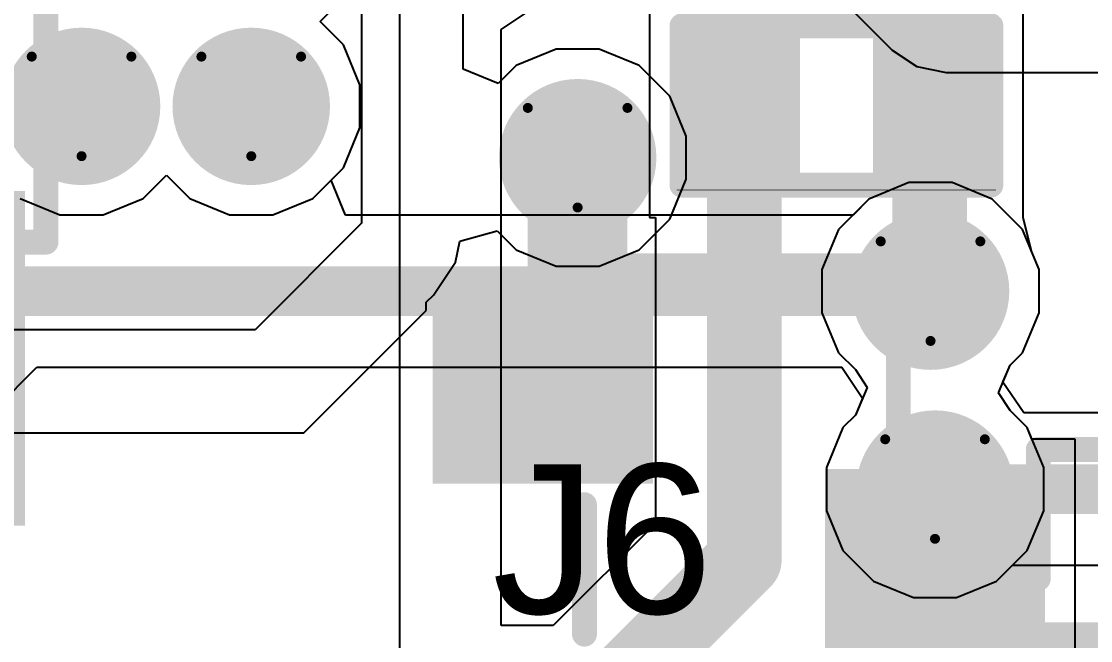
# Model space of a CAD drawing. Header units: inches. Extents: x -6 to 385, y -2 to 102.
# Drawn here: x 22.96 to 28.41, y 15.1 to 18.26 of the extents above; entities that cross this region are included whole.
import ezdxf

# ---------------------------------------------------------------- set-up
doc = ezdxf.new("R2010")
doc.units = ezdxf.units.IN
for name, color, linetype in [('Bottom Layer', 5, 'Continuous'), ('Bottom Overlay', 54, 'Continuous'), ('Bottom Paste', 16, 'Continuous'), ('Bottom Solder', 6, 'Continuous'), ('Drill Drawing', 1, 'Continuous'), ('Layer 1', 16, 'Continuous'), ('Layer 2', 76, 'Continuous'), ('Top Layer', 1, 'Continuous'), ('Top Overlay', 2, 'Continuous'), ('Top Solder', 216, 'Continuous'), ('Via Holes', 16, 'Continuous')]:
    doc.layers.add(name, color=color, linetype=linetype)
doc.styles.add('Arial', font='', dxfattribs={"height": 0.2})
doc.styles.get('Arial').set_extended_font_data('Arial')

# ---------------------------------------------------------------- blocks, each defined once
blk = doc.blocks.new('FH12_40S_0_5SH_55__4')
at = {"layer": 'Top Solder'}
blk.add_hatch(color=216, dxfattribs=at).paths.add_polyline_path([(10.64840009, -0.42340022), (12.65159903, -0.42340022), (12.65159903, -2.8266009), (10.64840009, -2.8266009)])
at = {"layer": 'Top Overlay'}
for points in [[(11.64999956, -3.04920142, 0.127, 0.127, 0), (11.64999956, -3.70819934, 0.127, 0.127, 0)], [(11.64999956, -3.70819934, 0.127, 0.127, 0), (-11.64999956, -3.70819934, 0.127, 0.127, 0)]]:
    blk.add_lwpolyline(points, format="xyseb", dxfattribs=at)
for points in [[(11.61824956, -3.04920142, 0.0635, 0.0635, 1), (11.68174956, -3.04920142, 0.0635, 0.0635, 1)], [(11.61824956, -3.70819934, 0.0635, 0.0635, 1), (11.68174956, -3.70819934, 0.0635, 0.0635, 1)], [(11.61824956, -3.70819934, 0.0635, 0.0635, 1), (11.68174956, -3.70819934, 0.0635, 0.0635, 1)]]:
    blk.add_lwpolyline(points, format="xyseb", close=True, dxfattribs=at)
blk = doc.blocks.new('8_SO_EP__B_84')
at = {"layer": 'Bottom Solder'}
blk.add_hatch(color=6, dxfattribs=at).paths.add_polyline_path([(-3.35159858, -2.40759742), (-3.35159858, -1.4023975), (-1.64339778, -1.4023975), (-1.64339778, -2.40759742)])
at = {"layer": 'Bottom Overlay'}
for points in [[(-1.905, -2.41299746, 0.127, 0.127, 0), (-1.905, -2.51459746, 0.127, 0.127, 0)], [(-1.905, -2.51459746, 0.127, 0.127, 0), (2.03199746, -2.51459746, 0.127, 0.127, 0)]]:
    blk.add_lwpolyline(points, format="xyseb", dxfattribs=at)
for points in [[(-1.93675, -2.41299746, 0.0635, 0.0635, 1), (-1.87325, -2.41299746, 0.0635, 0.0635, 1)], [(-1.93675, -2.51459746, 0.0635, 0.0635, 1), (-1.87325, -2.51459746, 0.0635, 0.0635, 1)], [(-1.93675, -2.51459746, 0.0635, 0.0635, 1), (-1.87325, -2.51459746, 0.0635, 0.0635, 1)]]:
    blk.add_lwpolyline(points, format="xyseb", close=True, dxfattribs=at)
blk = doc.blocks.new('R___0402_B_108')
at = {"layer": 'Bottom Layer'}
for points in [[(-0.24129746, 0.3175), (-0.24129746, -0.3175), (-0.69849746, -0.3175), (-0.69849746, 0.3175)], [(0.6985, 0.3175), (0.6985, -0.3175), (0.2413, -0.3175), (0.2412999999999999, 0.3175)]]:
    blk.add_hatch(color=5, dxfattribs=at).paths.add_polyline_path(points)
at = {"layer": 'Bottom Paste'}
for points in [[(-0.24129746, 0.3175), (-0.24129746, -0.3175), (-0.69849746, -0.3175), (-0.69849746, 0.3175)], [(0.6985, 0.3175), (0.6985, -0.3175), (0.2413, -0.3175), (0.2412999999999999, 0.3175)]]:
    blk.add_hatch(color=16, dxfattribs=at).paths.add_polyline_path(points)
at = {"layer": 'Bottom Solder'}
for points in [[(-0.1862963, 0.37250116), (-0.1862962999999999, -0.37250116), (-0.7534986199999999, -0.37250116), (-0.7534986199999999, 0.37250116)], [(0.75350116, 0.37250116), (0.75350116, -0.37250116), (0.18629884, -0.37250116), (0.1862988399999999, 0.37250116)]]:
    blk.add_hatch(color=6, dxfattribs=at).paths.add_polyline_path(points)
at = {"layer": 'Bottom Overlay'}
for points in [[(0.7874050799999999, 0.40640254, 0.127, 0.127, 0), (-0.78740254, 0.40640254, 0.127, 0.127, 0)], [(-0.7874, -0.4064, 0.127, 0.127, 0), (-0.78740254, 0.40640254, 0.127, 0.127, 0)], [(0.78740762, -0.40640508, 0.127, 0.127, 0), (0.7874050799999999, 0.40640254, 0.127, 0.127, 0)], [(0.8128, 0.4317974599999999, 0.0032258, 0.0032258, 0), (-0.8127974599999999, 0.4318, 0.0032258, 0.0032258, 0)], [(0.78740762, -0.40640508, 0.127, 0.127, 0), (-0.7874, -0.4064, 0.127, 0.127, 0)]]:
    blk.add_lwpolyline(points, format="xyseb", dxfattribs=at)
for points in [[(-0.8191525399999998, 0.40640254, 0.0635, 0.0635, 1), (-0.75565254, 0.40640254, 0.0635, 0.0635, 1)], [(-0.8191525399999998, 0.40640254, 0.0635, 0.0635, 1), (-0.75565254, 0.40640254, 0.0635, 0.0635, 1)], [(0.75565508, 0.40640254, 0.0635, 0.0635, 1), (0.8191550799999999, 0.40640254, 0.0635, 0.0635, 1)], [(0.75565508, 0.40640254, 0.0635, 0.0635, 1), (0.8191550799999999, 0.40640254, 0.0635, 0.0635, 1)], [(-0.8136026399999999, 0.4318, 0.0016129, 0.0016129, 1), (-0.81199228, 0.4318, 0.0016129, 0.0016129, 1)], [(0.8119948199999999, 0.4317974599999999, 0.0016129, 0.0016129, 1), (0.81360518, 0.4317974599999999, 0.0016129, 0.0016129, 1)], [(-0.8191499999999999, -0.4064, 0.0635, 0.0635, 1), (-0.7556499999999999, -0.4064, 0.0635, 0.0635, 1)], [(-0.8191499999999999, -0.4064, 0.0635, 0.0635, 1), (-0.7556499999999999, -0.4064, 0.0635, 0.0635, 1)], [(0.7556576199999999, -0.40640508, 0.0635, 0.0635, 1), (0.81915762, -0.40640508, 0.0635, 0.0635, 1)], [(0.7556576199999999, -0.40640508, 0.0635, 0.0635, 1), (0.81915762, -0.40640508, 0.0635, 0.0635, 1)]]:
    blk.add_lwpolyline(points, format="xyseb", close=True, dxfattribs=at)
blk = doc.blocks.new('____23_B_128')
at = {"layer": 'Bottom Layer'}
for points in [[(-1.36000363, 1.45999835), (-0.54000273, 1.45999835), (-0.54000273, 0.53999765), (-1.36000363, 0.53999765)], [(0.54000019, 1.45999835), (1.36000109, 1.45999835), (1.36000109, 0.53999765), (0.54000019, 0.53999765)], [(-0.41000299, -0.54000273), (0.40999791, -0.54000273), (0.40999791, -1.46000343), (-0.41000299, -1.46000343)]]:
    blk.add_hatch(color=5, dxfattribs=at).paths.add_polyline_path(points)
at = {"layer": 'Bottom Paste'}
for points in [[(-1.36000363, 1.45999835), (-0.54000273, 1.45999835), (-0.54000273, 0.53999765), (-1.36000363, 0.53999765)], [(0.54000019, 1.45999835), (1.36000109, 1.45999835), (1.36000109, 0.53999765), (0.54000019, 0.53999765)], [(-0.41000299, -0.54000273), (0.40999791, -0.54000273), (0.40999791, -1.46000343), (-0.41000299, -1.46000343)]]:
    blk.add_hatch(color=16, dxfattribs=at).paths.add_polyline_path(points)
at = {"layer": 'Bottom Solder'}
for points in [[(-1.46160363, 1.56159835), (-0.43840273, 1.56159835), (-0.43840273, 0.43839765), (-1.46160363, 0.43839765)], [(0.43840019, 1.56159835), (1.46160109, 1.56159835), (1.46160109, 0.43839765), (0.43840019, 0.43839765)], [(-0.51160299, -0.43840273), (0.51159791, -0.43840273), (0.51159791, -1.56160343), (-0.51160299, -1.56160343)]]:
    blk.add_hatch(color=6, dxfattribs=at).paths.add_polyline_path(points)
at = {"layer": 'Bottom Overlay'}
for points in [[(-1.67639746, 1.2954, 0.127, 0.127, 0), (-1.67640254, 1.04139746, 0.127, 0.127, 0)], [(-1.67639746, 1.2954, 0.127, 0.127, 0), (-1.5494, 1.16839746, 0.127, 0.127, 0)], [(-1.5494, 1.16839746, 0.127, 0.127, 0), (-1.67640254, 1.04139746, 0.127, 0.127, 0)], [(-0.33020254, 0.78739746, 0.127, 0.127, 0), (0.3302, 0.78739746, 0.127, 0.127, 0)], [(-1.54939746, 0.5841999999999999, 0.127, 0.127, 0), (-1.54940254, -0.8128, 0.127, 0.127, 0)], [(1.5494, 0.58419746, 0.127, 0.127, 0), (1.54940254, -0.8128, 0.127, 0.127, 0)], [(-1.54940254, -0.8128, 0.127, 0.127, 0), (-0.55880254, -0.8128025399999999, 0.127, 0.127, 0)], [(0.5588, -0.8128, 0.127, 0.127, 0), (1.54940254, -0.8128, 0.127, 0.127, 0)]]:
    blk.add_lwpolyline(points, format="xyseb", dxfattribs=at)
for points in [[(-1.70814746, 1.2954, 0.0635, 0.0635, 1), (-1.64464746, 1.2954, 0.0635, 0.0635, 1)], [(-1.70814746, 1.2954, 0.0635, 0.0635, 1), (-1.64464746, 1.2954, 0.0635, 0.0635, 1)], [(-1.58115, 1.16839746, 0.0635, 0.0635, 1), (-1.51765, 1.16839746, 0.0635, 0.0635, 1)], [(-1.58115, 1.16839746, 0.0635, 0.0635, 1), (-1.51765, 1.16839746, 0.0635, 0.0635, 1)], [(-1.70815254, 1.04139746, 0.0635, 0.0635, 1), (-1.64465254, 1.04139746, 0.0635, 0.0635, 1)], [(-1.70815254, 1.04139746, 0.0635, 0.0635, 1), (-1.64465254, 1.04139746, 0.0635, 0.0635, 1)], [(-0.36195254, 0.78739746, 0.0635, 0.0635, 1), (-0.29845254, 0.78739746, 0.0635, 0.0635, 1)], [(0.29845, 0.78739746, 0.0635, 0.0635, 1), (0.36195, 0.78739746, 0.0635, 0.0635, 1)], [(-1.58114746, 0.5841999999999999, 0.0635, 0.0635, 1), (-1.51764746, 0.5841999999999999, 0.0635, 0.0635, 1)], [(1.51765, 0.58419746, 0.0635, 0.0635, 1), (1.58115, 0.58419746, 0.0635, 0.0635, 1)], [(-1.58115254, -0.8128, 0.0635, 0.0635, 1), (-1.51765254, -0.8128, 0.0635, 0.0635, 1)], [(-1.58115254, -0.8128, 0.0635, 0.0635, 1), (-1.51765254, -0.8128, 0.0635, 0.0635, 1)], [(-0.5905525399999999, -0.8128025399999999, 0.0635, 0.0635, 1), (-0.52705254, -0.8128025399999999, 0.0635, 0.0635, 1)], [(0.52705, -0.8128, 0.0635, 0.0635, 1), (0.5905499999999999, -0.8128, 0.0635, 0.0635, 1)], [(1.51765254, -0.8128, 0.0635, 0.0635, 1), (1.58115254, -0.8128, 0.0635, 0.0635, 1)], [(1.51765254, -0.8128, 0.0635, 0.0635, 1), (1.58115254, -0.8128, 0.0635, 0.0635, 1)]]:
    blk.add_lwpolyline(points, format="xyseb", close=True, dxfattribs=at)

msp = doc.modelspace()

# ---------------------------------------------------------------- hatches: boundary and pattern name
at = {"layer": 'Bottom Layer'}
h = msp.add_hatch(color=5, dxfattribs=at)
edge = h.paths.add_edge_path()
edge.add_arc((23.27012618, 17.82769612), 0.2999994, 0, 360)
h = msp.add_hatch(color=5, dxfattribs=at)
edge = h.paths.add_edge_path()
edge.add_arc((24.13527812, 17.82769612), 0.2999994, 0, 360)
h = msp.add_hatch(color=5, dxfattribs=at)
edge = h.paths.add_edge_path()
edge.add_arc((25.79942262, 17.56588308), 0.2999994, 0, 360)
h = msp.add_hatch(color=5, dxfattribs=at)
edge = h.paths.add_edge_path()
edge.add_arc((27.59879164, 16.88488368), 0.2999994, 0, 360)
h = msp.add_hatch(color=5, dxfattribs=at)
edge = h.paths.add_edge_path()
edge.add_arc((27.6216237, 15.87509906), 0.2999994, 0, 360)
at = {"layer": 'Bottom Solder'}
h = msp.add_hatch(color=6, dxfattribs=at)
edge = h.paths.add_edge_path()
edge.add_arc((23.27012618, 17.82769612), 0.4015993999999999, 0, 360)
h = msp.add_hatch(color=6, dxfattribs=at)
edge = h.paths.add_edge_path()
edge.add_arc((24.13527812, 17.82769612), 0.4015993999999999, 0, 360)
h = msp.add_hatch(color=6, dxfattribs=at)
edge = h.paths.add_edge_path()
edge.add_arc((25.79942262, 17.56588308), 0.4015993999999999, 0, 360)
h = msp.add_hatch(color=6, dxfattribs=at)
edge = h.paths.add_edge_path()
edge.add_arc((27.59879164, 16.88488368), 0.4015993999999999, 0, 360)
h = msp.add_hatch(color=6, dxfattribs=at)
edge = h.paths.add_edge_path()
edge.add_arc((27.6216237, 15.87509906), 0.4015993999999999, 0, 360)
at = {"layer": 'Layer 1'}
h = msp.add_hatch(color=16, dxfattribs=at)
edge = h.paths.add_edge_path()
edge.add_arc((23.27012618, 17.82769612), 0.2999994, 0, 360)
h = msp.add_hatch(color=16, dxfattribs=at)
edge = h.paths.add_edge_path()
edge.add_arc((24.13527812, 17.82769612), 0.2999994, 0, 360)
h = msp.add_hatch(color=16, dxfattribs=at)
edge = h.paths.add_edge_path()
edge.add_arc((25.79942262, 17.56588308), 0.2999994, 0, 360)
h = msp.add_hatch(color=16, dxfattribs=at)
edge = h.paths.add_edge_path()
edge.add_arc((27.59879164, 16.88488368), 0.2999994, 0, 360)
h = msp.add_hatch(color=16, dxfattribs=at)
edge = h.paths.add_edge_path()
edge.add_arc((27.6216237, 15.87509906), 0.2999994, 0, 360)
at = {"layer": 'Layer 2'}
h = msp.add_hatch(color=76, dxfattribs=at)
edge = h.paths.add_edge_path()
edge.add_arc((23.27012618, 17.82769612), 0.2999994, 0, 360)
h = msp.add_hatch(color=76, dxfattribs=at)
edge = h.paths.add_edge_path()
edge.add_arc((24.13527812, 17.82769612), 0.2999994, 0, 360)
h = msp.add_hatch(color=76, dxfattribs=at)
edge = h.paths.add_edge_path()
edge.add_arc((25.79942262, 17.56588308), 0.2999994, 0, 360)
h = msp.add_hatch(color=76, dxfattribs=at)
edge = h.paths.add_edge_path()
edge.add_arc((27.59879164, 16.88488368), 0.2999994, 0, 360)
h = msp.add_hatch(color=76, dxfattribs=at)
edge = h.paths.add_edge_path()
edge.add_arc((27.6216237, 15.87509906), 0.2999994, 0, 360)
at = {"layer": 'Top Layer'}
h = msp.add_hatch(color=1, dxfattribs=at)
edge = h.paths.add_edge_path()
edge.add_arc((23.27012618, 17.82769612), 0.2999994, 0, 360)
h = msp.add_hatch(color=1, dxfattribs=at)
edge = h.paths.add_edge_path()
edge.add_arc((24.13527812, 17.82769612), 0.2999994, 0, 360)
h = msp.add_hatch(color=1, dxfattribs=at)
edge = h.paths.add_edge_path()
edge.add_arc((25.79942262, 17.56588308), 0.2999994, 0, 360)
h = msp.add_hatch(color=1, dxfattribs=at)
edge = h.paths.add_edge_path()
edge.add_arc((27.59879164, 16.88488368), 0.2999994, 0, 360)
h = msp.add_hatch(color=1, dxfattribs=at)
edge = h.paths.add_edge_path()
edge.add_arc((27.6216237, 15.87509906), 0.2999994, 0, 360)
at = {"layer": 'Top Solder'}
h = msp.add_hatch(color=216, dxfattribs=at)
edge = h.paths.add_edge_path()
edge.add_arc((23.27012618, 17.82769612), 0.4015993999999999, 0, 360)
h = msp.add_hatch(color=216, dxfattribs=at)
edge = h.paths.add_edge_path()
edge.add_arc((24.13527812, 17.82769612), 0.4015993999999999, 0, 360)
h = msp.add_hatch(color=216, dxfattribs=at)
edge = h.paths.add_edge_path()
edge.add_arc((25.79942262, 17.56588308), 0.4015993999999999, 0, 360)
h = msp.add_hatch(color=216, dxfattribs=at)
edge = h.paths.add_edge_path()
edge.add_arc((27.59879164, 16.88488368), 0.4015993999999999, 0, 360)
h = msp.add_hatch(color=216, dxfattribs=at)
edge = h.paths.add_edge_path()
edge.add_arc((27.6216237, 15.87509906), 0.4015993999999999, 0, 360)
at = {"layer": 'Via Holes'}
h = msp.add_hatch(color=7, dxfattribs=at)
edge = h.paths.add_edge_path()
edge.add_arc((23.27012618, 17.82769612), 0.1499997, 0, 360)
h = msp.add_hatch(color=7, dxfattribs=at)
edge = h.paths.add_edge_path()
edge.add_arc((24.13527812, 17.82769612), 0.1499997, 0, 360)
h = msp.add_hatch(color=7, dxfattribs=at)
edge = h.paths.add_edge_path()
edge.add_arc((25.79942262, 17.56588308), 0.1499997, 0, 360)
h = msp.add_hatch(color=7, dxfattribs=at)
edge = h.paths.add_edge_path()
edge.add_arc((27.59879164, 16.88488368), 0.1499997, 0, 360)
h = msp.add_hatch(color=7, dxfattribs=at)
edge = h.paths.add_edge_path()
edge.add_arc((27.6216237, 15.87509906), 0.1499997, 0, 360)

# ---------------------------------------------------------------- linework, layer by layer
at = {"layer": 'Bottom Layer'}
for p, q in [((24.892, 20.25409716), (24.892, 14.85549988)), ((28.07150342, 17.26092814), (28.07150342, 18.40392306)), ((25.40995172, 18.2203852), (25.58775426, 18.33918862)), ((26.16650595999999, 18.3007), (26.16650595999999, 17.26092306)), ((25.40995172, 15.17909588), (25.40995172, 18.2203852)), ((26.16650595999999, 17.26092306), (26.19589884, 17.26092306)), ((26.19589884, 17.26092306), (26.19589884, 15.70015402)), ((28.07150596, 17.2609256), (28.07150342, 17.26092814)), ((28.0715085, 17.2609256), (28.07150596, 17.2609256)), ((28.11403064, 17.08865772), (28.0715085, 17.2609256)), ((28.15279104, 16.99508158), (28.11403064, 17.08865772)), ((28.15279104, 16.77468578), (28.15279104, 16.99508158)), ((28.06845034, 16.57106922), (28.15279104, 16.77468578)), ((28.00494272, 16.5075616), (28.06845034, 16.57106922)), ((27.94473202, 16.36652556), (28.00494272, 16.5075616)), ((28.00494272, 16.2752532), (27.94473202, 16.36652556)), ((28.0912824, 16.18891352), (28.00494272, 16.2752532)), ((28.1160601, 16.12909652), (28.0912824, 16.18891352)), ((28.33562278, 16.12909652), (28.1160601, 16.12909652)), ((28.33562278, 14.8906103), (28.33562278, 16.12909652)), ((26.19589884, 15.70015402), (25.67483816, 15.17909588)), ((25.67483816, 15.17909588), (25.40995172, 15.17909588))]:
    msp.add_line(p, q, dxfattribs=at)
for points in [[(27.58890088, 17.8324256, 0.3809999999999999, 0.3809999999999999, 0), (27.58890088, 18.87219746, 0.3809999999999999, 0.3809999999999999, 0)], [(26.64910596, 15.51243024, 0.3809999999999999, 0.3809999999999999, 0), (26.64910596, 17.83242306, 0.3809999999999999, 0.3809999999999999, 0)], [(27.58890342, 17.83242306, 0.3809999999999999, 0.3809999999999999, 0), (27.5938488, 17.82747768, 0.3809999999999999, 0.3809999999999999, 0)], [(27.5938488, 16.88982652, 0.3809999999999999, 0.3809999999999999, 0), (27.5938488, 17.82747768, 0.3809999999999999, 0.3809999999999999, 0)], [(27.58890088, 17.8324256, 0.254, 0.254, 0), (27.58890342, 17.83242306, 0.254, 0.254, 0)], [(25.79942262, 16.57110224, 0.508, 0.508, 0), (25.79942262, 17.56588308, 0.508, 0.508, 0)], [(27.5938488, 16.88982652, 0.3809999999999999, 0.3809999999999999, 0), (27.59879164, 16.88488368, 0.3809999999999999, 0.3809999999999999, 0)], [(25.62162262, 16.56750052, 0.508, 0.508, 0), (25.7958209, 16.56750052, 0.508, 0.508, 0)], [(25.7958209, 16.56750052, 0.508, 0.508, 0), (25.79942262, 16.57110224, 0.508, 0.508, 0)], [(27.6216237, 15.46509734, 0.508, 0.508, 0), (27.6216237, 15.87509906, 0.508, 0.508, 0)], [(25.89112424, 14.75444852, 0.3809999999999999, 0.3809999999999999, 0), (26.64910596, 15.51243024, 0.3809999999999999, 0.3809999999999999, 0)]]:
    msp.add_lwpolyline(points, format="xyseb", dxfattribs=at)
for points in [[(26.55385596, 17.83242306, 0.1905, 0.1905, 1), (26.74435596, 17.83242306, 0.1905, 0.1905, 1)], [(27.49365088, 17.8324256, 0.1905, 0.1905, 1), (27.68415088, 17.8324256, 0.1905, 0.1905, 1)], [(27.49365342, 17.83242306, 0.1905, 0.1905, 1), (27.68415342, 17.83242306, 0.1905, 0.1905, 1)], [(27.4985988, 17.82747768, 0.1905, 0.1905, 1), (27.6890988, 17.82747768, 0.1905, 0.1905, 1)], [(27.4985988, 17.82747768, 0.1905, 0.1905, 1), (27.6890988, 17.82747768, 0.1905, 0.1905, 1)], [(27.52540088, 17.8324256, 0.127, 0.127, 1), (27.65240088, 17.8324256, 0.127, 0.127, 1)], [(27.52540342, 17.83242306, 0.127, 0.127, 1), (27.65240342, 17.83242306, 0.127, 0.127, 1)], [(25.67242262, 17.56588308, 0.254, 0.254, 1), (25.92642262, 17.56588308, 0.254, 0.254, 1)], [(27.4985988, 16.88982652, 0.1905, 0.1905, 1), (27.6890988, 16.88982652, 0.1905, 0.1905, 1)], [(27.4985988, 16.88982652, 0.1905, 0.1905, 1), (27.6890988, 16.88982652, 0.1905, 0.1905, 1)], [(27.50354163999999, 16.88488368, 0.1905, 0.1905, 1), (27.69404164, 16.88488368, 0.1905, 0.1905, 1)], [(25.49462262, 16.56750052, 0.254, 0.254, 1), (25.74862262, 16.56750052, 0.254, 0.254, 1)], [(25.6688209, 16.56750052, 0.254, 0.254, 1), (25.9228209, 16.56750052, 0.254, 0.254, 1)], [(25.6688209, 16.56750052, 0.254, 0.254, 1), (25.9228209, 16.56750052, 0.254, 0.254, 1)], [(25.67242262, 16.57110224, 0.254, 0.254, 1), (25.92642262, 16.57110224, 0.254, 0.254, 1)], [(25.67242262, 16.57110224, 0.254, 0.254, 1), (25.92642262, 16.57110224, 0.254, 0.254, 1)], [(27.4946237, 15.87509906, 0.254, 0.254, 1), (27.7486237, 15.87509906, 0.254, 0.254, 1)], [(26.55385596, 15.51243024, 0.1905, 0.1905, 1), (26.74435596, 15.51243024, 0.1905, 0.1905, 1)], [(26.55385596, 15.51243024, 0.1905, 0.1905, 1), (26.74435596, 15.51243024, 0.1905, 0.1905, 1)], [(27.4946237, 15.46509734, 0.254, 0.254, 1), (27.7486237, 15.46509734, 0.254, 0.254, 1)]]:
    msp.add_lwpolyline(points, format="xyseb", close=True, dxfattribs=at)
at = {"layer": 'Drill Drawing'}
for points in [[(23.01612618, 18.08169612, 0.0508, 0.0508, 0), (23.52412618, 18.08169612, 0.0508, 0.0508, 0)], [(23.01612618, 18.08169612, 0.0508, 0.0508, 0), (23.27012618, 17.57369612, 0.0508, 0.0508, 0)], [(23.27012618, 17.57369612, 0.0508, 0.0508, 0), (23.52412618, 18.08169612, 0.0508, 0.0508, 0)], [(23.88127812, 18.08169612, 0.0508, 0.0508, 0), (24.38927812, 18.08169612, 0.0508, 0.0508, 0)], [(23.88127812, 18.08169612, 0.0508, 0.0508, 0), (24.13527812, 17.57369612, 0.0508, 0.0508, 0)], [(24.13527812, 17.57369612, 0.0508, 0.0508, 0), (24.38927812, 18.08169612, 0.0508, 0.0508, 0)], [(25.54542262, 17.81988308, 0.0508, 0.0508, 0), (26.05342262, 17.81988308, 0.0508, 0.0508, 0)], [(25.54542262, 17.81988308, 0.0508, 0.0508, 0), (25.79942262, 17.31188308, 0.0508, 0.0508, 0)], [(25.79942262, 17.31188308, 0.0508, 0.0508, 0), (26.05342262, 17.81988308, 0.0508, 0.0508, 0)], [(27.34479164, 17.13888368, 0.0508, 0.0508, 0), (27.85279164, 17.13888368, 0.0508, 0.0508, 0)], [(27.34479164, 17.13888368, 0.0508, 0.0508, 0), (27.59879164, 16.63088368, 0.0508, 0.0508, 0)], [(27.59879164, 16.63088368, 0.0508, 0.0508, 0), (27.85279164, 17.13888368, 0.0508, 0.0508, 0)], [(27.3676237, 16.12909906, 0.0508, 0.0508, 0), (27.8756237, 16.12909906, 0.0508, 0.0508, 0)], [(27.3676237, 16.12909906, 0.0508, 0.0508, 0), (27.6216237, 15.62109906, 0.0508, 0.0508, 0)], [(27.6216237, 15.62109906, 0.0508, 0.0508, 0), (27.8756237, 16.12909906, 0.0508, 0.0508, 0)]]:
    msp.add_lwpolyline(points, format="xyseb", dxfattribs=at)
for points in [[(23.00342618, 18.08169612, 0.0254, 0.0254, 1), (23.02882618, 18.08169612, 0.0254, 0.0254, 1)], [(23.00342618, 18.08169612, 0.0254, 0.0254, 1), (23.02882618, 18.08169612, 0.0254, 0.0254, 1)], [(23.51142618, 18.08169612, 0.0254, 0.0254, 1), (23.53682618, 18.08169612, 0.0254, 0.0254, 1)], [(23.51142618, 18.08169612, 0.0254, 0.0254, 1), (23.53682618, 18.08169612, 0.0254, 0.0254, 1)], [(23.86857812, 18.08169612, 0.0254, 0.0254, 1), (23.89397812, 18.08169612, 0.0254, 0.0254, 1)], [(23.86857812, 18.08169612, 0.0254, 0.0254, 1), (23.89397812, 18.08169612, 0.0254, 0.0254, 1)], [(24.37657812, 18.08169612, 0.0254, 0.0254, 1), (24.40197812, 18.08169612, 0.0254, 0.0254, 1)], [(24.37657812, 18.08169612, 0.0254, 0.0254, 1), (24.40197812, 18.08169612, 0.0254, 0.0254, 1)], [(25.53272262, 17.81988308, 0.0254, 0.0254, 1), (25.55812262, 17.81988308, 0.0254, 0.0254, 1)], [(25.53272262, 17.81988308, 0.0254, 0.0254, 1), (25.55812262, 17.81988308, 0.0254, 0.0254, 1)], [(26.04072262, 17.81988308, 0.0254, 0.0254, 1), (26.06612261999999, 17.81988308, 0.0254, 0.0254, 1)], [(26.04072262, 17.81988308, 0.0254, 0.0254, 1), (26.06612261999999, 17.81988308, 0.0254, 0.0254, 1)], [(23.25742618, 17.57369612, 0.0254, 0.0254, 1), (23.28282618, 17.57369612, 0.0254, 0.0254, 1)], [(23.25742618, 17.57369612, 0.0254, 0.0254, 1), (23.28282618, 17.57369612, 0.0254, 0.0254, 1)], [(24.12257812, 17.57369612, 0.0254, 0.0254, 1), (24.14797812, 17.57369612, 0.0254, 0.0254, 1)], [(24.12257812, 17.57369612, 0.0254, 0.0254, 1), (24.14797812, 17.57369612, 0.0254, 0.0254, 1)], [(25.78672262, 17.31188308, 0.0254, 0.0254, 1), (25.81212262, 17.31188308, 0.0254, 0.0254, 1)], [(25.78672262, 17.31188308, 0.0254, 0.0254, 1), (25.81212262, 17.31188308, 0.0254, 0.0254, 1)], [(27.33209164, 17.13888368, 0.0254, 0.0254, 1), (27.35749164, 17.13888368, 0.0254, 0.0254, 1)], [(27.33209164, 17.13888368, 0.0254, 0.0254, 1), (27.35749164, 17.13888368, 0.0254, 0.0254, 1)], [(27.84009164, 17.13888368, 0.0254, 0.0254, 1), (27.86549164, 17.13888368, 0.0254, 0.0254, 1)], [(27.84009164, 17.13888368, 0.0254, 0.0254, 1), (27.86549164, 17.13888368, 0.0254, 0.0254, 1)], [(27.58609164, 16.63088368, 0.0254, 0.0254, 1), (27.61149164, 16.63088368, 0.0254, 0.0254, 1)], [(27.58609164, 16.63088368, 0.0254, 0.0254, 1), (27.61149164, 16.63088368, 0.0254, 0.0254, 1)], [(27.3549237, 16.12909906, 0.0254, 0.0254, 1), (27.38032369999999, 16.12909906, 0.0254, 0.0254, 1)], [(27.3549237, 16.12909906, 0.0254, 0.0254, 1), (27.38032369999999, 16.12909906, 0.0254, 0.0254, 1)], [(27.8629237, 16.12909906, 0.0254, 0.0254, 1), (27.8883237, 16.12909906, 0.0254, 0.0254, 1)], [(27.8629237, 16.12909906, 0.0254, 0.0254, 1), (27.8883237, 16.12909906, 0.0254, 0.0254, 1)], [(27.6089237, 15.62109906, 0.0254, 0.0254, 1), (27.6343237, 15.62109906, 0.0254, 0.0254, 1)], [(27.6089237, 15.62109906, 0.0254, 0.0254, 1), (27.6343237, 15.62109906, 0.0254, 0.0254, 1)]]:
    msp.add_lwpolyline(points, format="xyseb", close=True, dxfattribs=at)
at = {"layer": 'Layer 1'}
for p, q in [((24.48617404, 18.26027336), (24.60493682, 18.3790336)), ((24.60493682, 18.14151058), (24.48617404, 18.26027336)), ((24.68927752, 17.93789402), (24.60493682, 18.14151058)), ((24.68927752, 17.71749822), (24.68927752, 17.93789402)), ((24.60493682, 17.51388166), (24.68927752, 17.71749822)), ((24.44909258, 17.35803742), (24.60493682, 17.51388166)), ((23.58394064, 17.35803742), (23.70270088, 17.4768002)), ((23.70270088, 17.4768002), (23.82146366, 17.35803742)), ((27.48859374, 17.43888308), (27.28497718, 17.35454238)), ((27.70898954, 17.43888308), (27.48859374, 17.43888308)), ((27.9126061, 17.35454238), (27.70898954, 17.43888308)), ((22.95631172, 17.35803742), (23.15992828, 17.27369672)), ((23.38032408, 17.27369672), (23.58394064, 17.35803742)), ((23.82146366, 17.35803742), (24.02508022, 17.27369672)), ((24.24547602, 17.27369672), (24.44909258, 17.35803742)), ((27.28497718, 17.35454238), (27.12913294, 17.19869814)), ((28.06845034, 17.19869814), (27.9126061, 17.35454238)), ((23.15992828, 17.27369672), (23.38032408, 17.27369672)), ((24.02508022, 17.27369672), (24.24547602, 17.27369672)), ((27.12913294, 17.19869814), (27.04479224, 16.99508158)), ((28.15279104, 16.99508158), (28.06845034, 17.19869814)), ((27.04479224, 16.99508158), (27.04479224, 16.77468578)), ((28.15279104, 16.77468578), (28.15279104, 16.99508158)), ((27.04479224, 16.77468578), (27.12913294, 16.57106922)), ((28.06845034, 16.57106922), (28.15279104, 16.77468578)), ((27.12913294, 16.57106922), (27.21547262, 16.48472954)), ((28.00494272, 16.5075616), (28.06845034, 16.57106922)), ((27.21547262, 16.48472954), (27.27568332, 16.39345718)), ((27.94473202, 16.36652556), (28.00494272, 16.5075616)), ((27.27568332, 16.39345718), (27.21547262, 16.25242114)), ((28.00494272, 16.2752532), (27.94473202, 16.36652556)), ((27.21547262, 16.25242114), (27.151965, 16.18891352)), ((28.0912824, 16.18891352), (28.00494272, 16.2752532)), ((27.151965, 16.18891352), (27.0676243, 15.98529696)), ((28.1756231, 15.98529696), (28.0912824, 16.18891352)), ((27.0676243, 15.98529696), (27.0676243, 15.76490116)), ((28.1756231, 15.76490116), (28.1756231, 15.98529696)), ((27.0676243, 15.76490116), (27.151965, 15.5612846)), ((28.0912824, 15.5612846), (28.1756231, 15.76490116)), ((27.151965, 15.5612846), (27.30780924, 15.40544036)), ((27.93543816, 15.40544036), (28.0912824, 15.5612846)), ((27.30780924, 15.40544036), (27.5114258, 15.32109966)), ((27.7318216, 15.32109966), (27.93543816, 15.40544036)), ((27.5114258, 15.32109966), (27.7318216, 15.32109966))]:
    msp.add_line(p, q, dxfattribs=at)
at = {"layer": 'Layer 2'}
for p, q in [((24.69818276, 23.14967938), (24.69818276, 17.23133206)), ((25.21613448, 18.01751794), (25.21613448, 23.14967938)), ((25.68922472, 18.11988248), (25.48560816, 18.03554178)), ((25.90962052, 18.11988248), (25.68922472, 18.11988248)), ((26.11323708, 18.03554178), (25.90962052, 18.11988248)), ((25.39393448, 17.9438681), (25.21613448, 18.01751794)), ((25.48560816, 18.03554178), (25.39393448, 17.9438681)), ((26.26908131999999, 17.87969754), (26.11323708, 18.03554178)), ((26.35342202, 17.67608098), (26.26908131999999, 17.87969754)), ((26.35342202, 17.45568518), (26.35342202, 17.67608098)), ((26.26908131999999, 17.25206862), (26.35342202, 17.45568518)), ((27.48859374, 17.43888308), (27.28497718, 17.35454238)), ((27.70898954, 17.43888308), (27.48859374, 17.43888308)), ((27.9126061, 17.35454238), (27.70898954, 17.43888308)), ((27.28497718, 17.35454238), (27.12913294, 17.19869814)), ((28.06845034, 17.19869814), (27.9126061, 17.35454238)), ((24.69818276, 17.23133206), (24.15464816, 16.6878)), ((26.11323708, 17.09622438), (26.26908131999999, 17.25206862)), ((25.19810302, 17.14067692), (25.38963426, 17.19219828)), ((25.38963426, 17.19219828), (25.48560816, 17.09622438)), ((27.12913294, 17.19869814), (27.04479224, 16.99508158)), ((28.15279104, 16.99508158), (28.06845034, 17.19869814)), ((25.1767086, 17.03311808), (25.19810302, 17.14067692)), ((25.48560816, 17.09622438), (25.68922472, 17.01188368)), ((25.90962052, 17.01188368), (26.11323708, 17.09622438)), ((25.06443044, 16.86508438), (25.1767086, 17.03311808)), ((25.68922472, 17.01188368), (25.90962052, 17.01188368)), ((27.04479224, 16.99508158), (27.04479224, 16.77468578)), ((28.15279104, 16.77468578), (28.15279104, 16.99508158)), ((25.02782396, 16.82848044), (25.06442282, 16.8650793)), ((25.06442282, 16.8650793), (25.06443044, 16.86508438)), ((25.02782396, 16.78624024), (25.02782396, 16.82848044)), ((24.40401012, 16.1624264), (25.02782396, 16.78624024)), ((27.04479224, 16.77468578), (27.12913294, 16.57106922)), ((28.06845034, 16.57106922), (28.15279104, 16.77468578)), ((24.15464816, 16.6878), (14.12773146, 16.68779746)), ((27.12913294, 16.57106922), (27.21547262, 16.48472954)), ((28.00494272, 16.5075616), (28.06845034, 16.57106922)), ((27.21547262, 16.48472954), (27.27568332, 16.39345718)), ((27.94473202, 16.36652556), (28.00494272, 16.5075616)), ((27.27568332, 16.39345718), (27.21547262, 16.25242114)), ((28.00494272, 16.2752532), (27.94473202, 16.36652556)), ((27.21547262, 16.25242114), (27.151965, 16.18891352)), ((28.0912824, 16.18891352), (28.00494272, 16.2752532)), ((17.78598932, 16.16242386), (24.40401012, 16.1624264)), ((27.151965, 16.18891352), (27.0676243, 15.98529696)), ((28.1756231, 15.98529696), (28.0912824, 16.18891352)), ((27.0676243, 15.98529696), (27.0676243, 15.76490116)), ((28.1756231, 15.76490116), (28.1756231, 15.98529696)), ((27.0676243, 15.76490116), (27.151965, 15.5612846)), ((28.0912824, 15.5612846), (28.1756231, 15.76490116)), ((27.151965, 15.5612846), (27.30780924, 15.40544036)), ((27.93543816, 15.40544036), (28.0912824, 15.5612846)), ((27.30780924, 15.40544036), (27.5114258, 15.32109966)), ((27.7318216, 15.32109966), (27.93543816, 15.40544036)), ((27.5114258, 15.32109966), (27.7318216, 15.32109966))]:
    msp.add_line(p, q, dxfattribs=at)
at = {"layer": 'Top Layer'}
for p, q in [((26.46639614, 19.05163068), (27.40311003999999, 18.11491424)), ((24.48617404, 18.26027336), (24.60493682, 18.3790336)), ((24.60493682, 18.14151058), (24.48617404, 18.26027336)), ((24.68927752, 17.93789402), (24.60493682, 18.14151058)), ((27.40311003999999, 18.11491424), (27.52913722, 18.03070562)), ((27.52913722, 18.03070562), (27.67779834, 18.00113494)), ((27.67779834, 18.00113494), (30.4659919, 18.00113494)), ((24.68927752, 17.71749822), (24.68927752, 17.93789402)), ((24.60493682, 17.51388166), (24.68927752, 17.71749822)), ((24.5422039, 17.45114874), (24.60493682, 17.51388166)), ((24.61585374, 17.27334874), (24.5422039, 17.45114874)), ((27.48859374, 17.43888308), (27.28497718, 17.35454238)), ((27.70898954, 17.43888308), (27.48859374, 17.43888308)), ((27.9126061, 17.35454238), (27.70898954, 17.43888308)), ((27.28497718, 17.35454238), (27.20378354, 17.27334874)), ((28.06845034, 17.19869814), (27.9126061, 17.35454238)), ((27.20378354, 17.27334874), (24.61585374, 17.27334874)), ((28.15279104, 16.99508158), (28.06845034, 17.19869814)), ((28.15279104, 16.77468578), (28.15279104, 16.99508158)), ((28.06845034, 16.57106922), (28.15279104, 16.77468578)), ((28.00494272, 16.5075616), (28.06845034, 16.57106922)), ((22.77883176, 16.23359466), (23.04165572, 16.49641862)), ((23.04165572, 16.49641862), (27.1460341, 16.49641862)), ((27.1460341, 16.49641862), (27.25231532, 16.33872018)), ((27.96810002, 16.42126256), (28.00494272, 16.5075616)), ((28.07438124, 16.26356412), (27.96810002, 16.42126256)), ((27.25231532, 16.33872018), (27.21547262, 16.25242114)), ((27.21547262, 16.25242114), (27.151965, 16.18891352)), ((30.11259408, 16.26356412), (28.07438124, 16.26356412)), ((27.151965, 16.18891352), (27.0676243, 15.98529696)), ((27.0676243, 15.98529696), (27.0676243, 15.76490116)), ((27.0676243, 15.76490116), (27.151965, 15.5612846)), ((27.151965, 15.5612846), (27.30780924, 15.40544036)), ((27.93543816, 15.40544036), (28.0166318, 15.486634)), ((28.0166318, 15.486634), (29.87291968, 15.486634)), ((27.30780924, 15.40544036), (27.5114258, 15.32109966)), ((27.7318216, 15.32109966), (27.93543816, 15.40544036)), ((27.5114258, 15.32109966), (27.7318216, 15.32109966))]:
    msp.add_line(p, q, dxfattribs=at)
for points in [[(22.3903667, 16.39450112, 0.254, 0.254, 0), (22.88074926, 16.88488368, 0.254, 0.254, 0)], [(22.88074926, 16.88488368, 0.254, 0.254, 0), (27.59879164, 16.88488368, 0.254, 0.254, 0)], [(27.6216237, 15.87509906, 0.254, 0.254, 0), (30.11259408, 15.87509906, 0.254, 0.254, 0)]]:
    msp.add_lwpolyline(points, format="xyseb", dxfattribs=at)
for points in [[(22.81724926, 16.88488368, 0.127, 0.127, 1), (22.94424926, 16.88488368, 0.127, 0.127, 1)], [(22.81724926, 16.88488368, 0.127, 0.127, 1), (22.94424926, 16.88488368, 0.127, 0.127, 1)], [(27.53529164, 16.88488368, 0.127, 0.127, 1), (27.66229164, 16.88488368, 0.127, 0.127, 1)], [(27.5581237, 15.87509906, 0.127, 0.127, 1), (27.68512369999999, 15.87509906, 0.127, 0.127, 1)]]:
    msp.add_lwpolyline(points, format="xyseb", close=True, dxfattribs=at)

# ---------------------------------------------------------------- block references
for name, p, rotation in [('8_SO_EP__B_84', (20.57400254, 19.03999748), 90), ('R___0402_B_108', (27.11900596, 17.83242306), 180), ('____23_B_128', (26.62162062, 15.46509988), 90), ('FH12_40S_0_5SH_55__4', (39.79828972, 12.36920056), 180)]:
    msp.add_blockref(name, p, dxfattribs=dict(rotation=rotation))

# ---------------------------------------------------------------- texts
at = {"layer": 'Top Overlay', "style": 'Arial'}
msp.add_text('J6', height=0.7619999999999999, dxfattribs=at).set_placement((25.36349512, 15.24012446))

doc.saveas('drawing.dxf')
